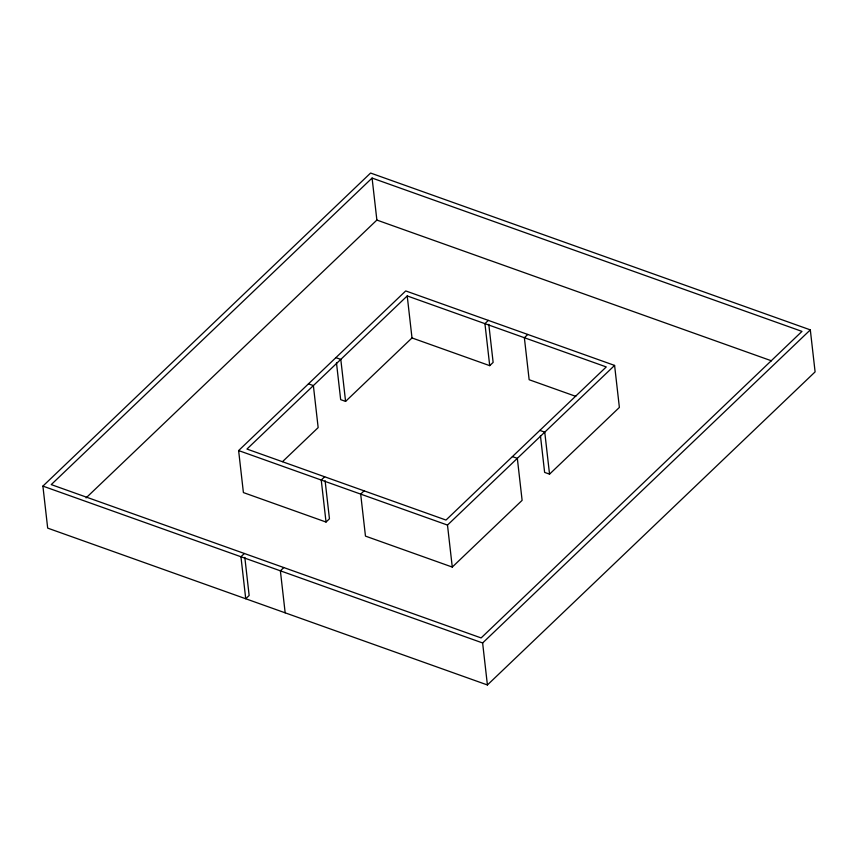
<?xml version="1.0" encoding="UTF-8"?>
<svg xmlns="http://www.w3.org/2000/svg" width="858" height="858" viewBox="0 0 858 858"><rect width="100%" height="100%" fill="white"/><g stroke="black" fill="none" stroke-linecap="round" stroke-linejoin="round"><path stroke-width="1.29" d="M42.9 486.111L370.592 173.037L810.317 329.88L815.1 371.889L487.408 684.963L47.683 528.12L42.9 486.111L482.625 642.964L810.317 329.88M372.082 178.056L51.244 484.598L481.124 637.934L801.973 331.402L372.082 178.056L376.876 220.066L86.079 497.897M325.107 480.716L329.451 518.779L326.029 522.05L243.404 492.578L238.621 450.568L405.727 290.926L614.596 365.422L619.379 407.432L549.538 474.152L544.626 472.404L540.443 435.649M407.218 295.935L246.954 449.056L445.999 520.055L606.263 366.934L407.218 295.935L412.001 337.945L345.581 401.405L340.669 399.646L336.486 362.902M282.539 461.636L318.157 427.606L313.374 385.596L308.462 383.848M244.369 553.485L240.948 556.756L245.731 598.755L249.152 595.495L244.82 557.421M324.656 476.78L321.246 480.04L326.029 522.05M488.341 320.388L484.931 323.659L489.714 365.658L412.001 337.945M489.714 365.658L493.136 362.398L488.792 324.335M283.805 567.556L280.384 570.827L285.167 612.827M364.092 490.84L360.682 494.111L365.465 536.111L452.273 567.074L522.114 500.353L517.331 458.354L512.419 456.595M527.777 334.459L524.367 337.72L529.15 379.729L575.772 396.353M452.273 567.074L447.49 525.075L614.596 365.422M376.876 220.066L771.46 360.81M335.886 357.647L340.798 359.395L345.581 401.405M539.843 430.394L544.755 432.153L549.538 474.152M238.621 450.568L447.49 525.075M482.625 642.964L487.408 684.963"/></g></svg>
